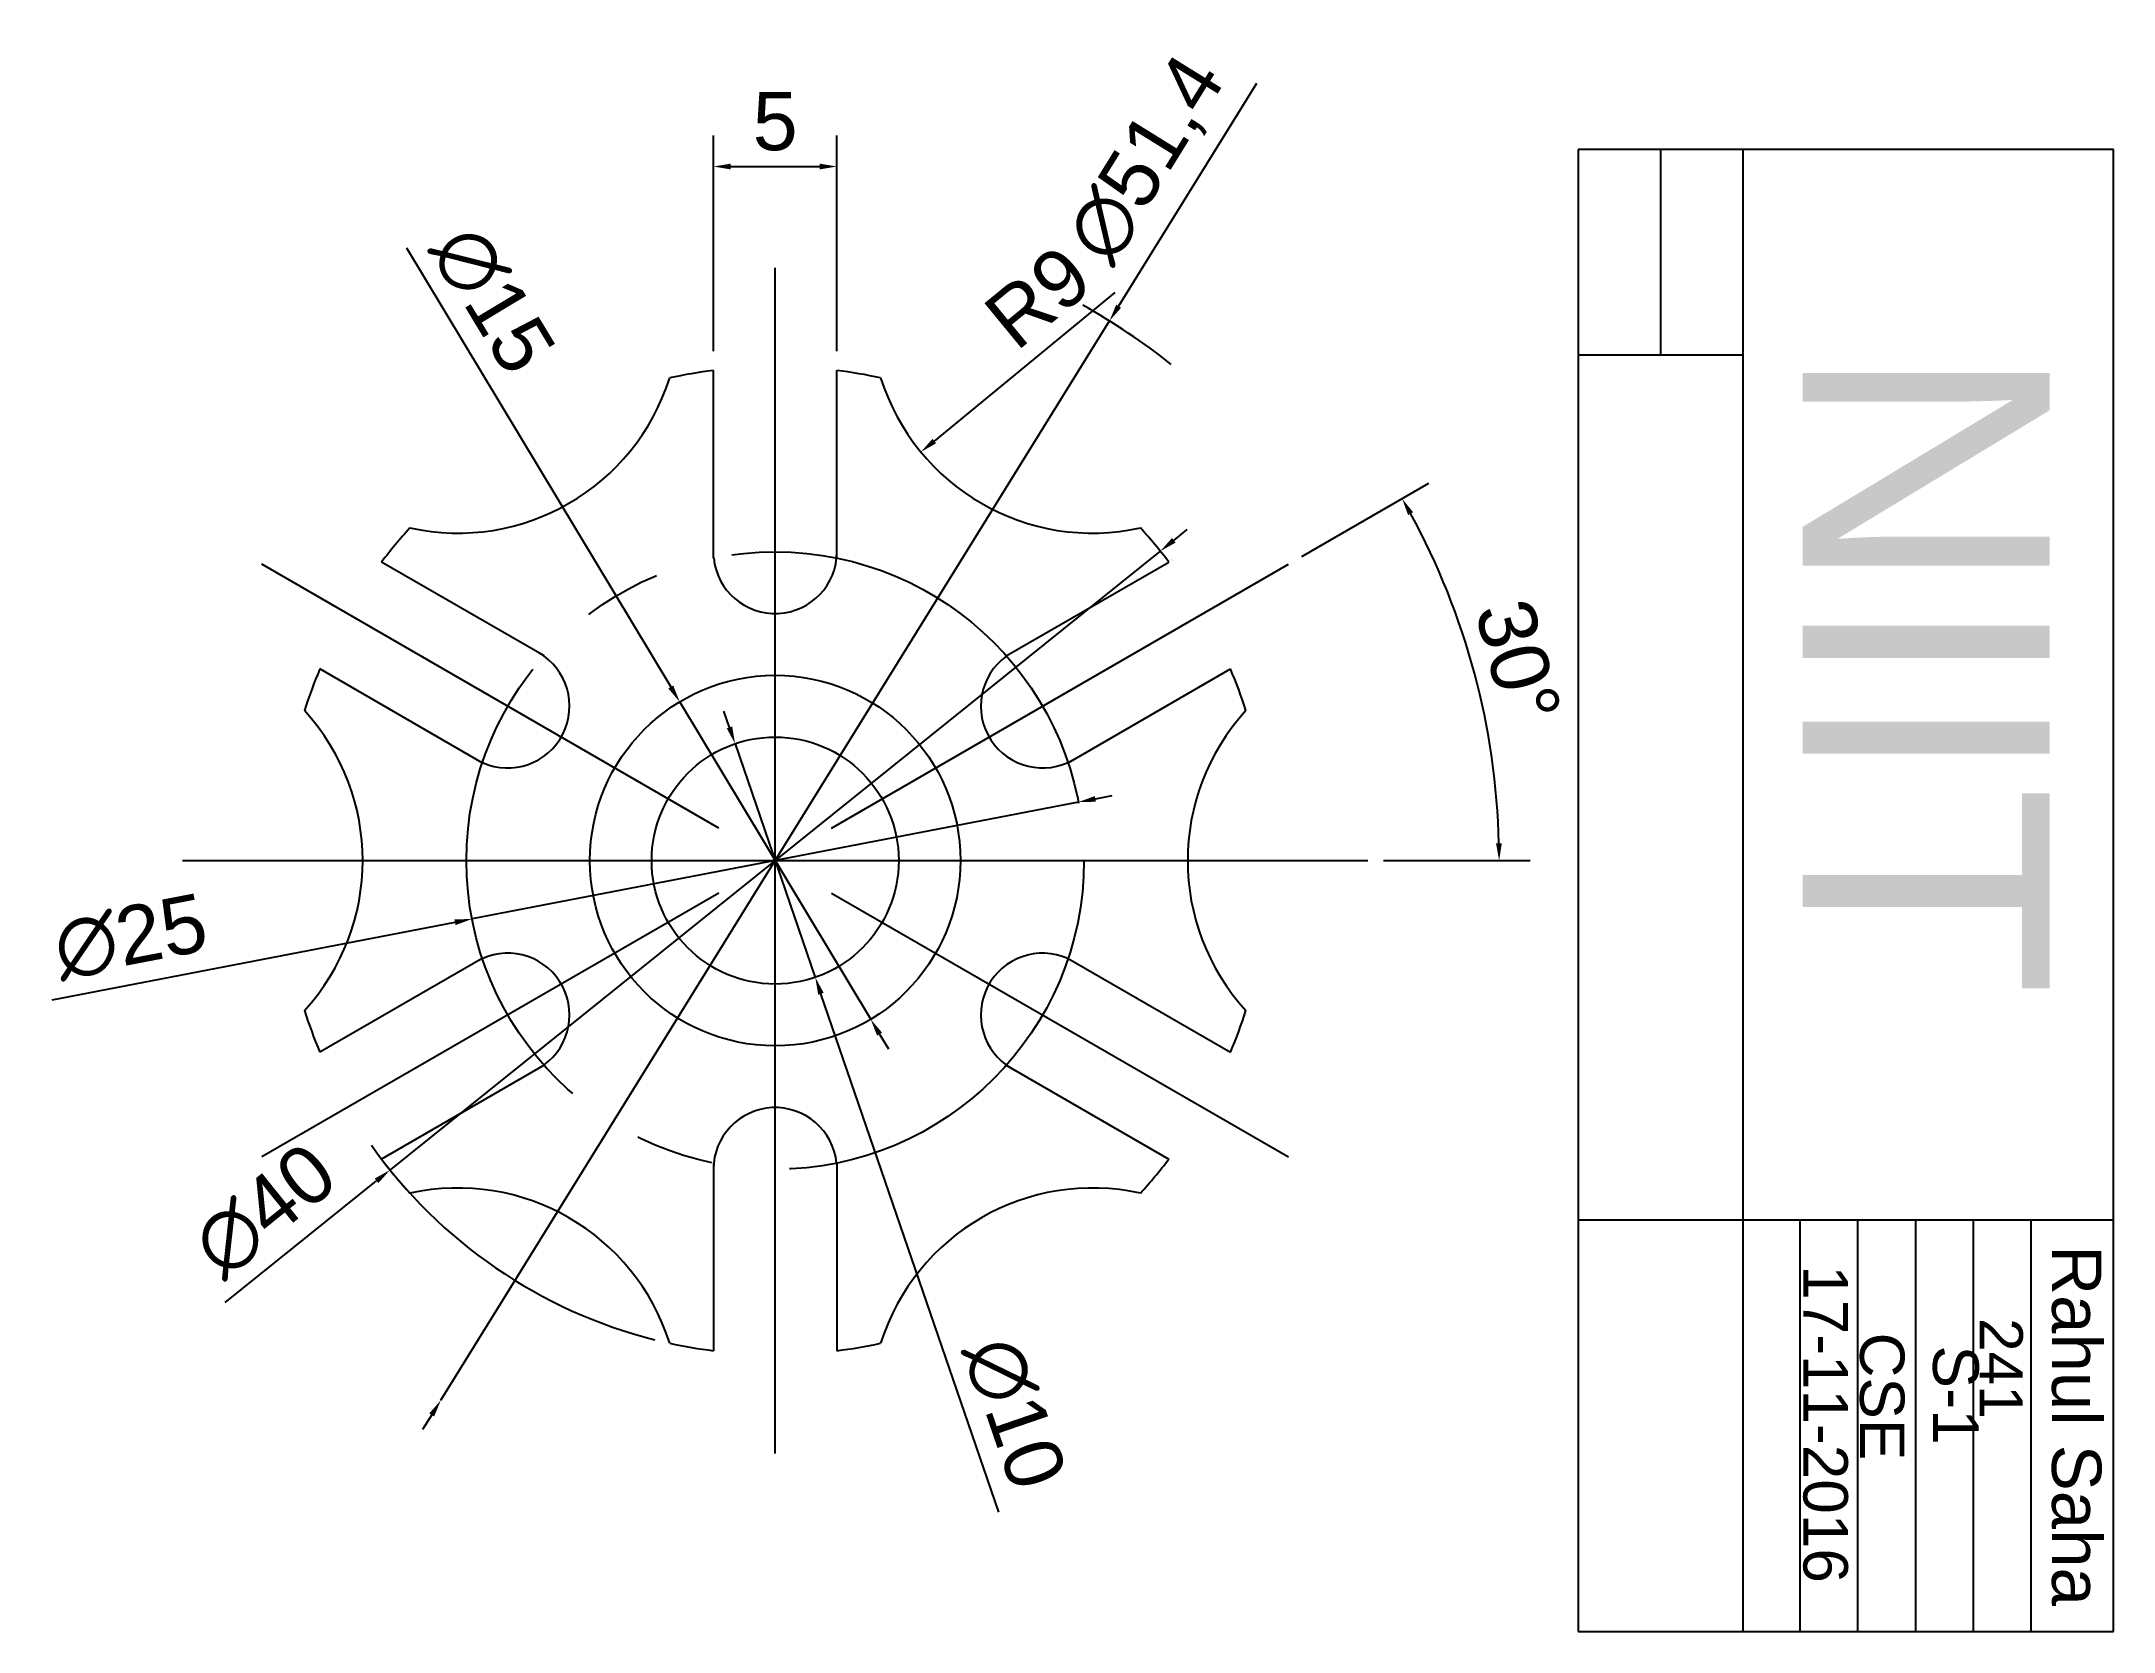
# Model space of a CAD drawing. Header units: millimetres. Extents: x -29.7 to 54.2, y -31.2 to 33.2.
import ezdxf

# ---------------------------------------------------------------- set-up
doc = ezdxf.new("R2010")
doc.units = ezdxf.units.MM
doc.linetypes.add('CENTER2', pattern=[28.575, 19.05, -3.175, 3.175, -3.175])
doc.styles.get("Standard").update_dxf_attribs({"font": 'arial.ttf'})
doc.dimstyles.new('ISO-25', dxfattribs={"dimtxt": 2.35, "dimasz": 0.7, "dimexe": 1.25, "dimexo": 0.625, "dimtad": 1, "dimtxsty": 'Standard', "dimcen": 2.5, "dimadec": 0, "dimazin": 0, "dimtfac": 1, "dimtmove": 0, "dimatfit": 3, "dimfxl": 1, "dimarcsym": 0})

# ---------------------------------------------------------------- blocks, each defined once
blk = doc.blocks.new('*U1')
for p, q in [((-4.334, 6.124), (2.244, 9.922)), ((-1.834, 1.794), (4.744, 5.591))]:
    blk.add_line(p, q)
for centre, radius, start, end in [((-2.865, 4.085), 2.5, 125.73922, 300.00984), ((-13.691, -2.165), 20, 17.67175, 22.81924), ((12.009, -2.165), 9, 137.57807, 222.42193), ((-13.691, -2.165), 20, 337.18076, 342.32825)]:
    blk.add_arc(centre, radius, start, end)
blk = doc.blocks.new('*U2')
at = {"color": 0, "linetype": 'ByBlock', "lineweight": -2, "transparency": 16777216}
for p, rotation in [((4.97, 12.939), 59.99999999999999), ((-8.72, 10.774), 120), ((-13.691, -2.165), 180), ((8.72, -10.774), 299.9999999999999), ((-4.97, -12.939), 239.9999999999999)]:
    blk.add_blockref('*U1', p, dxfattribs=dict(at, rotation=rotation))
blk.add_blockref('*U1', (13.691, 2.165), dxfattribs=at)
blk = doc.blocks.new('*D3')
at = {"color": 0, "lineweight": -2, "transparency": 16777216}
for p, q in [((21.326, 12.312), (26.465, 15.279)), ((24.625, 0), (30.559, 0))]:
    blk.add_line(p, q, dxfattribs=at)
blk.add_arc((0, 0), 29.309, 1.36847, 28.63153, dxfattribs=at)
at = {"color": 0, "transparency": 16777216}
for points in [[(25.623, 13.987), (25.827, 14.101), (25.382, 14.654)], [(29.417, 0.701), (29.184, 0.699), (29.309, 0)]]:
    blk.add_solid(points, dxfattribs=at)
at = {"layer": 'Defpoints', "color": 0, "transparency": 16777216}
for p in [(20.785, 12), (28.863, 5.089), (2.277, 1.315), (-24, 0), (24, 0)]:
    blk.add_point(p, dxfattribs=at)
at = {"color": 0, "transparency": 16777216, "insert": (30.073, 8.058), "char_height": 2.35, "attachment_point": 5, "rotation": 285}
blk.add_mtext('30°', dxfattribs=at)
blk = doc.blocks.new('*D4')
at = {"color": 0, "lineweight": -2, "transparency": 16777216}
for p, q in [((-2.5, 20.625), (-2.5, 29.347)), ((2.5, 20.625), (2.5, 29.347)), ((-1.8, 28.097), (1.8, 28.097))]:
    blk.add_line(p, q, dxfattribs=at)
at = {"color": 0, "transparency": 16777216}
for points in [[(-1.8, 28.214), (-1.8, 27.981), (-2.5, 28.097)], [(1.8, 28.214), (1.8, 27.981), (2.5, 28.097)]]:
    blk.add_solid(points, dxfattribs=at)
at = {"layer": 'Defpoints', "color": 0, "transparency": 16777216}
for p in [(2.5, 28.097), (-2.5, 20), (2.5, 20)]:
    blk.add_point(p, dxfattribs=at)
at = {"color": 0, "transparency": 16777216, "insert": (0, 29.917), "char_height": 2.35, "attachment_point": 5}
blk.add_mtext('5', dxfattribs=at)
blk = doc.blocks.new('*D5')
at = {"color": 0, "lineweight": -2, "transparency": 16777216}
for p, q in [((-1.851, 5.391), (-2.078, 6.053)), ((-1.623, 4.729), (1.623, -4.729)), ((9.054, -26.376), (1.851, -5.391))]:
    blk.add_line(p, q, dxfattribs=at)
at = {"color": 0, "transparency": 16777216}
for points in [[(-1.74, 5.429), (-1.961, 5.353), (-1.623, 4.729)], [(1.961, -5.353), (1.74, -5.429), (1.623, -4.729)]]:
    blk.add_solid(points, dxfattribs=at)
at = {"layer": 'Defpoints', "color": 0, "transparency": 16777216}
for p in [(-1.623, 4.729), (1.623, -4.729)]:
    blk.add_point(p, dxfattribs=at)
at = {"color": 0, "transparency": 16777216, "insert": (9.679, -22.374), "char_height": 2.35, "attachment_point": 5, "rotation": 288.94622}
blk.add_mtext('∅10', dxfattribs=at)
blk = doc.blocks.new('*D6')
at = {"color": 0, "lineweight": -2, "transparency": 16777216}
for p, q in [((-14.922, 24.804), (-4.227, 7.027)), ((3.866, -6.427), (-3.866, 6.427)), ((4.227, -7.027), (4.588, -7.626))]:
    blk.add_line(p, q, dxfattribs=at)
at = {"color": 0, "transparency": 16777216}
for points in [[(-4.127, 7.087), (-4.327, 6.966), (-3.866, 6.427)], [(4.327, -6.966), (4.127, -7.087), (3.866, -6.427)]]:
    blk.add_solid(points, dxfattribs=at)
at = {"layer": 'Defpoints', "color": 0, "transparency": 16777216}
for p in [(-3.866, 6.427), (3.866, -6.427)]:
    blk.add_point(p, dxfattribs=at)
at = {"color": 0, "transparency": 16777216, "insert": (-11.448, 22.698), "char_height": 2.35, "attachment_point": 5, "rotation": 301.03023}
blk.add_mtext('∅15', dxfattribs=at)
blk = doc.blocks.new('*D7')
at = {"color": 0, "lineweight": -2, "transparency": 16777216}
for p, q in [((12.962, 2.497), (13.649, 2.629)), ((12.274, 2.365), (-12.274, -2.365)), ((-29.265, -5.638), (-12.962, -2.497))]:
    blk.add_line(p, q, dxfattribs=at)
at = {"color": 0, "transparency": 16777216}
for points in [[(12.94, 2.612), (12.984, 2.382), (12.274, 2.365)], [(-12.984, -2.382), (-12.94, -2.612), (-12.274, -2.365)]]:
    blk.add_solid(points, dxfattribs=at)
at = {"layer": 'Defpoints', "color": 0, "transparency": 16777216}
for p in [(12.274, 2.365), (-12.274, -2.365)]:
    blk.add_point(p, dxfattribs=at)
at = {"color": 0, "transparency": 16777216, "insert": (-26.093, -3.101), "char_height": 2.35, "attachment_point": 5, "rotation": 10.90424}
blk.add_mtext('∅25', dxfattribs=at)
blk = doc.blocks.new('*D8')
at = {"color": 0, "lineweight": -2, "transparency": 16777216}
for p, q in [((16.138, 12.964), (16.683, 13.402)), ((15.592, 12.526), (-15.592, -12.526)), ((-22.269, -17.89), (-16.138, -12.964))]:
    blk.add_line(p, q, dxfattribs=at)
blk.add_arc((0, 0), 20, 215.1952, 255.88125, dxfattribs=at)
at = {"color": 0, "transparency": 16777216}
for points in [[(16.065, 13.055), (16.211, 12.873), (15.592, 12.526)], [(-16.211, -12.873), (-16.065, -13.055), (-15.592, -12.526)]]:
    blk.add_solid(points, dxfattribs=at)
at = {"layer": 'Defpoints', "color": 0, "transparency": 16777216}
for p in [(15.592, 12.526), (-15.592, -12.526)]:
    blk.add_point(p, dxfattribs=at)
at = {"color": 0, "transparency": 16777216, "insert": (-20.66, -14.172), "char_height": 2.35, "attachment_point": 5, "rotation": 38.77619}
blk.add_mtext('∅40', dxfattribs=at)
blk = doc.blocks.new('*D9')
at = {"color": 0, "lineweight": -2, "transparency": 16777216}
for p, q in [((19.487, 31.454), (13.904, 22.442)), ((-13.535, -21.847), (13.535, 21.847)), ((-13.904, -22.442), (-14.272, -23.037))]:
    blk.add_line(p, q, dxfattribs=at)
blk.add_arc((0, 0), 25.7, 51.39338, 61.00667, dxfattribs=at)
at = {"color": 0, "transparency": 16777216}
for points in [[(13.805, 22.503), (14.003, 22.381), (13.535, 21.847)], [(-14.003, -22.381), (-13.805, -22.503), (-13.535, -21.847)]]:
    blk.add_solid(points, dxfattribs=at)
at = {"layer": 'Defpoints', "color": 0, "transparency": 16777216}
for p in [(13.535, 21.847), (-13.535, -21.847)]:
    blk.add_point(p, dxfattribs=at)
at = {"color": 0, "transparency": 16777216, "insert": (15.115, 28.339), "char_height": 2.35, "attachment_point": 5, "rotation": 58.21991}
blk.add_mtext('∅51,4', dxfattribs=at)
blk = doc.blocks.new('*D10')
at = {"color": 0, "lineweight": -2, "transparency": 16777216}
blk.add_line((13.75, 22.997), (6.441, 16.983), dxfattribs=at)
at = {"color": 0, "transparency": 16777216}
blk.add_solid([(6.366, 17.074), (6.515, 16.893), (5.9, 16.539)], dxfattribs=at)
at = {"layer": 'Defpoints', "color": 0, "transparency": 16777216}
for p in [(12.85, 22.257), (5.9, 16.539)]:
    blk.add_point(p, dxfattribs=at)
at = {"color": 0, "transparency": 16777216, "insert": (10.643, 22.804), "char_height": 2.35, "attachment_point": 5, "rotation": 39.44627}
blk.add_mtext('R9', dxfattribs=at)

msp = doc.modelspace()

# ---------------------------------------------------------------- linework, layer by layer
for p, q in [((32.514, 28.787), (32.514, -31.213)), ((54.184, 28.787), (32.514, 28.787)), ((35.844, 28.787), (35.844, 20.457)), ((39.174, 28.787), (39.174, -31.213)), ((54.184, -31.213), (54.184, 28.787)), ((0, -24), (0, 24)), ((39.174, 20.457), (32.514, 20.457)), ((-2.277, 1.315), (-20.785, 12)), ((2.277, 1.315), (20.785, 12)), ((-24, 0), (24, 0)), ((-2.277, -1.315), (-20.785, -12)), ((2.277, -1.315), (20.785, -12)), ((32.514, -14.543), (54.184, -14.543)), ((41.494, -31.213), (41.494, -14.543)), ((43.834, -31.213), (43.834, -14.543)), ((46.174, -31.213), (46.174, -14.543)), ((48.514, -31.213), (48.514, -14.543)), ((50.854, -31.213), (50.854, -14.543)), ((32.514, -31.213), (54.184, -31.213))]:
    msp.add_line(p, q)
at = {"linetype": 'CENTER2'}
msp.add_circle((0, 0), 12.5, dxfattribs=at)
for radius in [7.5, 5]:
    msp.add_circle((0, 0), radius)
for centre, radius, start, end in [((0, 0), 20, 97.18076, 102.32825), ((0, 0), 20, 77.67175, 82.81924), ((0, 0), 20, 137.67175, 142.81924), ((0, 0), 20, 37.18076, 42.32825), ((17.321, 10), 2.5, 119.94851, 120.05149), ((0, 0), 20, 157.18076, 162.32825), ((0, 0), 20, 197.67175, 202.81924), ((0, 0), 20, 217.18076, 222.32825), ((0, 0), 20, 317.67175, 322.81924), ((0, 0), 20, 257.67175, 262.81924), ((0, 0), 20, 277.18076, 282.32825)]:
    msp.add_arc(centre, radius, start, end)

# ---------------------------------------------------------------- block references
msp.add_blockref('*U2', (0, 0))

# ---------------------------------------------------------------- texts
for s, height, p in [('17-11-2016', 1.8, (41.628, -16.381)), ('CSE', 1.8, (43.918, -19.109)), ('      241', 1.75, (48.76, -14.446)), ('S-1', 1.85, (46.874, -19.629))]:
    msp.add_text(s, height=height, rotation=270).set_placement(p)
at = {"attachment_point": 1, "rotation": 270}
for s, width, heights, insert, char_height in [('NIIT', 43.33, [0], (51.591, 20.886), 10), (' Rahul Saha', 16.67, [2.606], (53.691, -14.798), 2)]:
    msp.add_mtext_dynamic_manual_height_columns(s, width=width, gutter_width=12.5, heights=heights, dxfattribs=dict(at, insert=insert, char_height=char_height))

# ---------------------------------------------------------------- dimensions: what is measured, and where the dimension line sits
for p1, p2, picture, middle in [((-13.535, -21.847), (13.535, 21.847), '*D9', (15.115, 28.339)), ((15.592, 12.526), (-15.592, -12.526), '*D8', (-20.66, -14.172))]:
    dim = msp.add_diameter_dim_2p(p1=p1, p2=p2, dimstyle='ISO-25')
    dim.commit()
    dim.dimension.update_dxf_attribs({"geometry": picture, "text_midpoint": middle})
dim = msp.add_linear_dim(base=(2.5, 28.097), p1=(-2.5, 20), p2=(2.5, 20), dimstyle='ISO-25')
dim.commit()
dim.dimension.update_dxf_attribs({"geometry": '*D4', "text_midpoint": (0, 29.917)})
for p1, p2, picture, middle in [((3.866, -6.427), (-3.866, 6.427), '*D6', (-13.068, 21.723)), ((-1.623, 4.729), (1.623, -4.729), '*D5', (7.891, -22.988)), ((12.274, 2.365), (-12.274, -2.365), '*D7', (-25.735, -4.958))]:
    dim = msp.add_diameter_dim_2p(p1=p1, p2=p2, dimstyle='ISO-25')
    dim.commit()
    dim.dimension.update_dxf_attribs({"geometry": picture, "text_midpoint": middle, "dimtype": 163})
dim = msp.add_radius_dim(center=(12.85, 22.257), mpoint=(5.9, 16.539), dimstyle='ISO-25')
dim.commit()
dim.dimension.update_dxf_attribs({"geometry": '*D10', "text_midpoint": (11.802, 21.395), "dimtype": 164})
dim = msp.add_angular_dim_2l(base=(28.863, 5.089), line1=((-24, 0), (24, 0)), line2=((2.277, 1.315), (20.785, 12)), dimstyle='ISO-25')
dim.commit()
dim.dimension.update_dxf_attribs({"geometry": '*D3', "text_midpoint": (30.073, 8.058)})

doc.saveas('drawing.dxf')
